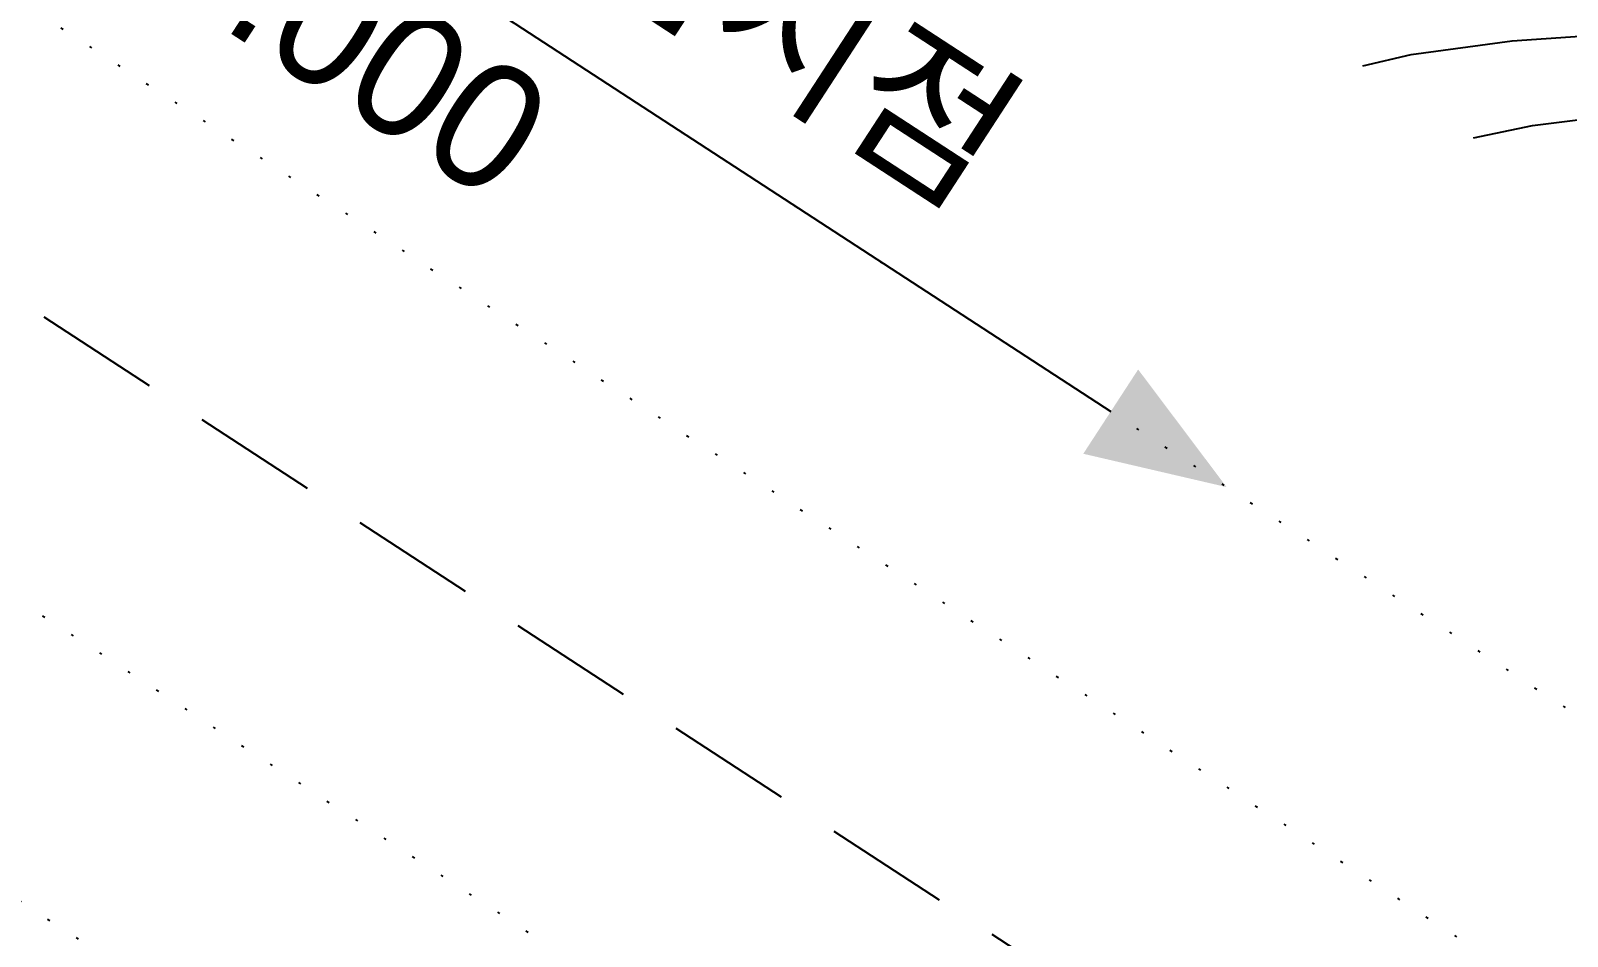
# Model space of a CAD drawing. Header units: millimetres. Extents: x 156921 to 159642, y 477538 to 479586.
# Drawn here: x 157249.7 to 157310.9, y 479221.1 to 479257.1 of the extents above; entities that cross this region are included whole.
import ezdxf
from ezdxf.enums import TextEntityAlignment as Align

# ---------------------------------------------------------------- set-up
doc = ezdxf.new("R2010")
doc.units = ezdxf.units.MM
doc.header["$MEASUREMENT"] = 0
for name, pattern in [('A-DASHD01', [0.75, 0.5, -0.25]), ('A-DOTLN01H', [0.125, 0, -0.125]), ('CONT', [2, 1, 1])]:
    doc.linetypes.add(name, pattern=pattern)
doc.layers.add('F0017111', color=94, linetype='Continuous', transparency=0.6)
doc.layers.add('WD_일반', color=7, linetype='Continuous')
doc.layers.add('종단_인출선_문자_해치등', color=7, linetype='Continuous')
doc.styles.add('HM 6_일반문자', font='BAREUNDOTUMPRO1.TTF')
doc.styles.add('HM 7_굵은 표 문자', font='BAREUNDOTUMPRO3.TTF')

# ---------------------------------------------------------------- blocks, each defined once
blk = doc.blocks.new('WD-LOW-S')
at = {"color": 0}
blk.add_lwpolyline([(0, 0), (62.625, 0)], dxfattribs=at)
at = {"color": 0, "linetype": 'Continuous', "lineweight": -3}
for points in [[(62.625, 0), (62.625, 2), (68.125, 0)], [(62.625, 0), (62.625, -2), (68.125, 0)]]:
    blk.add_solid(points, dxfattribs=at)
at = {"color": 0, "lineweight": -3, "style": 'HM 6_일반문자'}
blk.add_attdef('LOW_PREVIOUS_TEX', text='', height=5, dxfattribs=at).set_placement((-2, 2), align=Align.BOTTOM_RIGHT)
for tag, p in [('LOW_PRESENT_TEX', (2, 2)), ('STATION', (2, -8))]:
    blk.add_attdef(tag, text='', height=5, dxfattribs=at).set_placement(p, align=Align.BOTTOM_LEFT)

msp = doc.modelspace()

# ---------------------------------------------------------------- linework, layer by layer
at = {"layer": 'F0017111', "transparency": 33554521, "flags": 128}
for points in [[(157302.735, 479255.752), (157304.658, 479256.203), (157308.681, 479256.75), (157312.732, 479257.018)], [(157307.14, 479252.884), (157309.481, 479253.378), (157313.084, 479253.823)]]:
    msp.add_lwpolyline(points, dxfattribs=at)
at = {"layer": '종단_인출선_문자_해치등', "color": 197, "linetype": 'A-DOTLN01H', "ltscale": 10}
for p, q in [((157122.912, 479352.569), (157789.941, 478918.187)), ((157117.455, 479344.19), (157784.484, 478909.807)), ((157106.541, 479327.43), (157773.57, 478893.048)), ((157101.084, 479319.05), (157768.113, 478884.668))]:
    msp.add_line(p, q, dxfattribs=at)
at = {"layer": '종단_인출선_문자_해치등', "color": 195, "linetype": 'A-DASHD01', "ltscale": 10}
msp.add_line((157111.998, 479335.81), (157779.027, 478901.427), dxfattribs=at)

# ---------------------------------------------------------------- block references
at = {"layer": 'WD_일반', "color": 13, "linetype": 'CONT'}
ref = msp.add_blockref('WD-LOW-S', (157240.228, 479276.17), dxfattribs=dict(at, rotation=326.9270375787892))
ref.add_attrib('LOW_PRESENT_TEX', '제 3공구 과업시점', dxfattribs={"layer": '0', "color": 0, "lineweight": -3, "height": 5, "rotation": 326.92704, "style": 'HM 7_굵은 표 문자'}).set_placement((157242.996, 479276.755), align=Align.BOTTOM_LEFT)
ref.add_attrib('STATION', '12+780.000', dxfattribs={"layer": '0', "color": 0, "lineweight": -3, "height": 5, "rotation": 326.92704, "style": 'HM 7_굵은 표 문자'}).set_placement((157237.539, 479268.375), align=Align.BOTTOM_LEFT)

doc.saveas('drawing.dxf')
